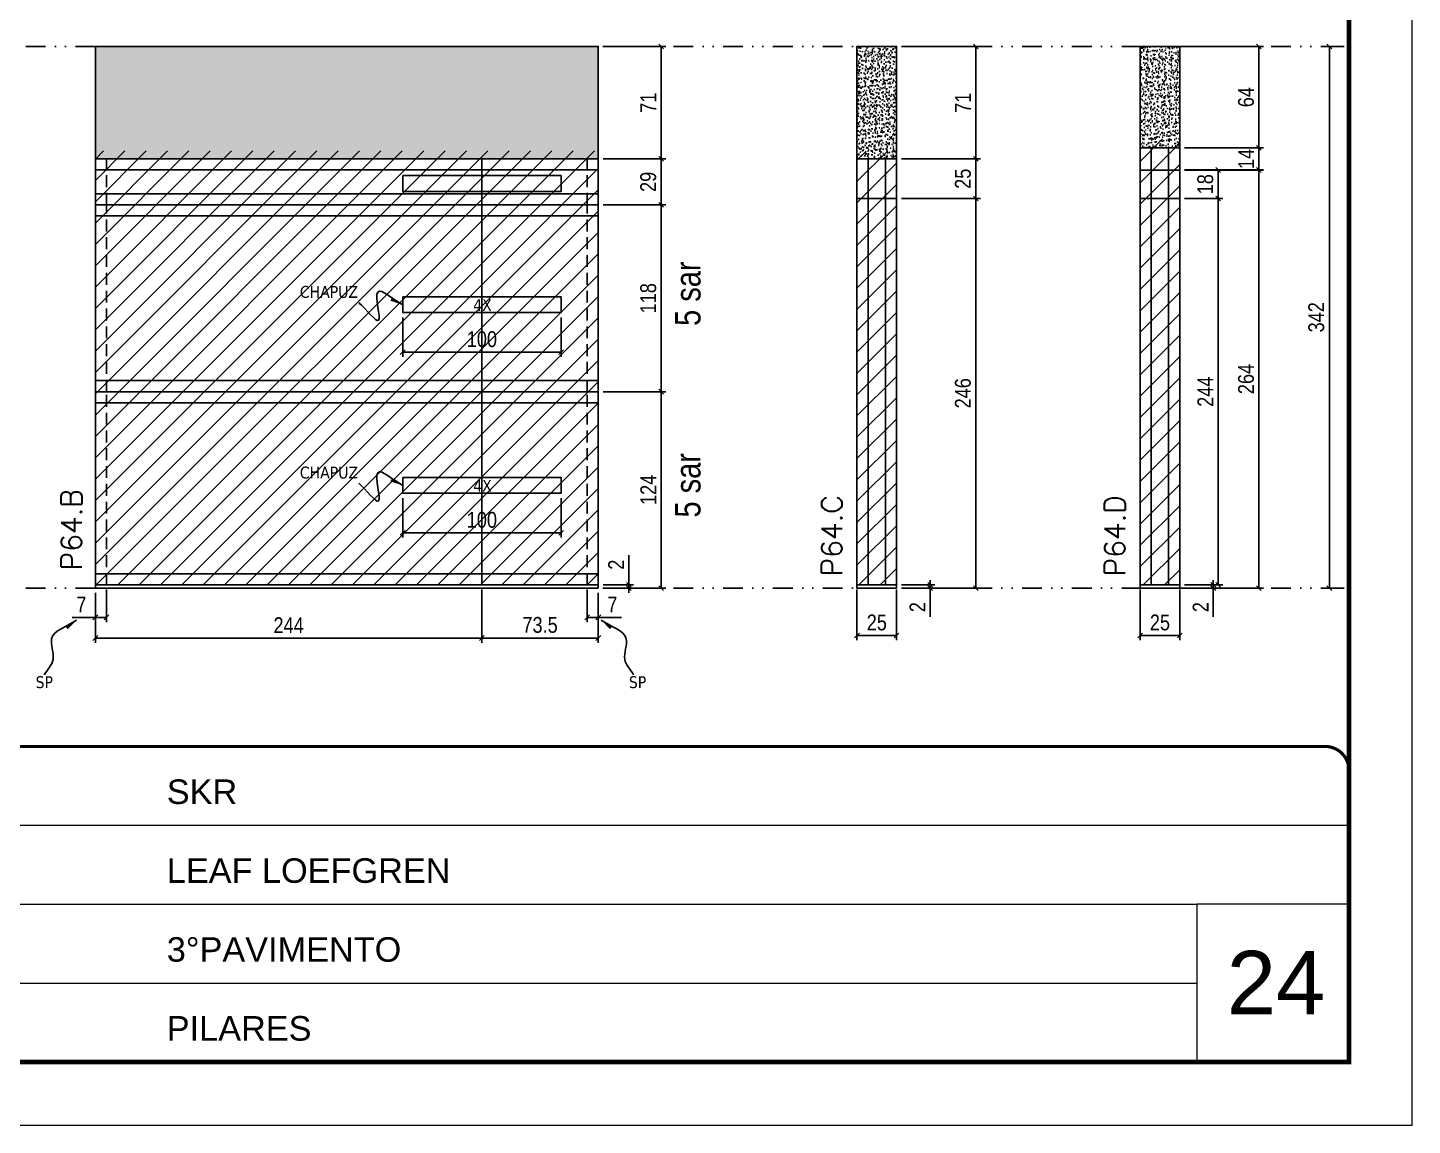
# Model space of a CAD drawing. Extents: x 14400 to 27878, y -21631 to 6985.
# Drawn here: x 19793 to 20667, y 192 to 885 of the extents above; entities that cross this region are included whole.
import ezdxf

# ---------------------------------------------------------------- set-up
doc = ezdxf.new("R2010")
doc.units = 0
for name, pattern in [('CONTINUO', [0]), ('DASHED', [0.75, 0.5, -0.25]), ('DIVIDE2', [0.625, 0.25, -0.125, 0, -0.125, 0, -0.125]), ('HIDDEN', [0.375, 0.25, -0.125])]:
    doc.linetypes.add(name, pattern=pattern)
for name, color, linetype, lineweight in [('CARIMBO', 255, 'Continuous', 9), ('Folhas', 255, 'Continuous', 9), ('Hachura', 251, 'Continuous', 9), ('SARRAFO DE PRESSAO', 251, 'DASHED', 9), ('Texto Seção', 7, 'Continuous', 15)]:
    doc.layers.add(name, color=color, linetype=linetype, lineweight=lineweight)
for name, color, linetype in [('COTA', 241, 'Continuous'), ('NOMENCLATURA', 7, 'Continuous'), ('Nível', 160, 'Continuous'), ('Painéis', 200, 'Continuous'), ('Romaneio', 10, 'Continuous'), ('SARR_2.2x10', 60, 'Continuous'), ('SARR_2.2x7', 40, 'Continuous'), ('Sarrafo de Pressão', 42, 'HIDDEN'), ('texto', 7, 'Continuous')]:
    doc.layers.add(name, color=color, linetype=linetype)
doc.styles.add('ARIAL', font='arial.ttf')
doc.styles.add('ARIAL_NARROW', font='ARIALN.TTF', dxfattribs={"height": 0.2})
doc.styles.add('COTA TECNICA', font='techl___.ttf', dxfattribs={"height": 10})
doc.styles.add('COTA TECNICA-50', font='techl___.ttf', dxfattribs={"height": 10})
doc.styles.add('REGUA-120', font='ROMANS.shx', dxfattribs={"height": 15})
doc.styles.get("Standard").update_dxf_attribs({"font": 'arial.ttf'})
doc.dimstyles.new('COTA PAINEL-50', dxfattribs={"dimtxt": 10, "dimasz": 3, "dimexe": 3, "dimexo": 3, "dimgap": 3, "dimtad": 1, "dimdec": 1, "dimzin": 12, "dimdsep": 46, "dimtxsty": 'COTA TECNICA-50', "dimblk1": 'OBLIQUE', "dimblk2": 'OBLIQUE', "dimsah": 1, "dimcen": 0.9, "dimclrd": 4, "dimclre": 4, "dimclrt": 240, "dimadec": 1, "dimazin": 3, "dimtfac": 1, "dimtdec": 1, "dimtmove": 0, "dimatfit": 3, "dimfxl": 1, "dimtolj": 1, "dimtzin": 12, "dimarcsym": 0})
doc.dimstyles.new('PAINEL', dxfattribs={"dimtxt": 10, "dimasz": 3, "dimexe": 3, "dimexo": 3, "dimgap": 3, "dimtad": 1, "dimdec": 1, "dimzin": 12, "dimdsep": 46, "dimtxsty": 'COTA TECNICA', "dimblk1": 'OBLIQUE', "dimblk2": 'OBLIQUE', "dimsah": 1, "dimcen": 0.9, "dimclrd": 4, "dimclre": 4, "dimclrt": 240, "dimadec": 1, "dimazin": 3, "dimtfac": 1, "dimtdec": 1, "dimtmove": 0, "dimatfit": 3, "dimfxl": 1, "dimtolj": 1, "dimtzin": 12, "dimarcsym": 0})
doc.dimstyles.get("Standard").update_dxf_attribs({"dimtxt": 0.18, "dimasz": 0.18, "dimexe": 0.18, "dimexo": 0.0625, "dimgap": 0.09, "dimtad": 0, "dimtih": 1, "dimtoh": 1, "dimdec": 4, "dimzin": 0, "dimdsep": 46, "dimtxsty": 'Standard', "dimcen": 0.09, "dimadec": 0, "dimazin": 0, "dimtfac": 1, "dimtdec": 4, "dimtofl": 0, "dimtmove": 0, "dimatfit": 3, "dimfxl": 1, "dimtolj": 1, "dimtzin": 0, "dimarcsym": 0})

# ---------------------------------------------------------------- blocks, each defined once
blk = doc.blocks.new('9999999999')
at = {"color": 30, "linetype": 'CONTINUO'}
for p, q in [((98564.56, 34379.64), (99583.98, 34379.64)), ((98564.56, 34329.83), (99487.98, 34329.83)), ((99583.98, 34329.83), (99487.98, 34329.83)), ((99487.98, 34329.83), (99487.98, 34230.21)), ((98564.56, 34280.02), (99487.98, 34280.02))]:
    blk.add_line(p, q, dxfattribs=at)
at = {"color": 30, "linetype": 'CONTINUO', "const_width": 2}
blk.add_lwpolyline([(99583.98, 34230.21), (99583.98, 34414.45, 0.414214), (99568.98, 34429.45), (98228.98, 34429.45, 0.414214), (98213.98, 34414.45), (98213.98, 34245.21, 0.414214), (98228.98, 34230.21), (99583.98, 34230.21)], format="xyb", dxfattribs=at)
at = {"layer": 'Folhas'}
blk.add_lwpolyline([(98138.98, 34190.21), (99623.98, 34190.21), (99623.98, 35240.21), (98138.98, 35240.21)], close=True, dxfattribs=at)
at = {"layer": 'Folhas', "color": 30, "const_width": 3}
blk.add_lwpolyline([(98213.98, 34230.21), (99583.98, 34230.21), (99583.98, 35200.21), (98213.98, 35200.21)], close=True, dxfattribs=at)
at = {"color": 7, "linetype": 'Continuous', "ltscale": 5, "style": 'ARIAL'}
for s, height, p in [('SKR', 15.483, (98837.68, 34393.13)), ('LEAF LOEFGREN', 15.4829, (98837.68, 34343.32)), ('3°PAVIMENTO', 15.4829, (98837.68, 34293.51)), ('PILARES', 15.483, (98837.68, 34243.7))]:
    blk.add_text(s, height=height, dxfattribs=at).set_placement(p)
blk = doc.blocks.new('_Oblique')
at = {"color": 0, "linetype": 'ByBlock', "lineweight": -2}
blk.add_line((-0.5, -0.5), (0.5, 0.5), dxfattribs=at)
blk = doc.blocks.new('*D1909')
at = {"layer": 'COTA', "color": 4, "lineweight": -2, "transparency": 16777216}
for p, q in [((20623.97, 873.13), (20611.59, 873.13)), ((20614.59, 531.13), (20614.59, 873.13)), ((20623.97, 531.13), (20611.59, 531.13))]:
    blk.add_line(p, q, dxfattribs=at)
at = {"layer": 'Defpoints', "color": 0, "transparency": 16777216}
for p in [(20614.59, 873.13), (20626.97, 873.13), (20626.97, 531.13)]:
    blk.add_point(p, dxfattribs=at)
at = {"layer": 'COTA', "color": 4, "lineweight": -2, "transparency": 16777216, "xscale": 3, "yscale": 3, "zscale": 3}
for p, rotation in [((20614.59, 873.13), 90), ((20614.59, 531.13), 270)]:
    blk.add_blockref('_Oblique', p, dxfattribs=dict(at, rotation=rotation))
at = {"layer": 'COTA', "color": 240, "transparency": 16777216, "insert": (20606.37, 702.13), "char_height": 10, "attachment_point": 5, "rotation": 90, "style": 'COTA TECNICA'}
blk.add_mtext('\\A1;342', dxfattribs=at)
blk = doc.blocks.new('*D1918')
at = {"layer": 'COTA', "color": 4, "lineweight": -2, "transparency": 16777216}
for p, q in [((20316.4, 530.13), (20316.4, 498.24)), ((20341.4, 530.13), (20341.4, 498.24)), ((20316.4, 501.24), (20341.4, 501.24))]:
    blk.add_line(p, q, dxfattribs=at)
at = {"layer": 'Defpoints', "color": 0, "transparency": 16777216}
for p in [(20316.4, 533.13), (20341.4, 533.13), (20341.4, 501.24)]:
    blk.add_point(p, dxfattribs=at)
at = {"layer": 'COTA', "color": 4, "lineweight": -2, "transparency": 16777216, "xscale": 3, "yscale": 3, "zscale": 3, "rotation": 180}
blk.add_blockref('_Oblique', (20316.4, 501.24), dxfattribs=at)
at = {"layer": 'COTA', "color": 4, "lineweight": -2, "transparency": 16777216, "xscale": 3, "yscale": 3, "zscale": 3}
blk.add_blockref('_Oblique', (20341.4, 501.24), dxfattribs=at)
at = {"layer": 'COTA', "color": 240, "transparency": 16777216, "insert": (20328.9, 509.35), "char_height": 10, "attachment_point": 5, "style": 'COTA TECNICA'}
blk.add_mtext('\\A1;25', dxfattribs=at)
blk = doc.blocks.new('*D1919')
at = {"layer": 'COTA', "color": 4, "lineweight": -2, "transparency": 16777216}
for p, q in [((20362.59, 533.13), (20362.59, 536.13)), ((20344.4, 533.13), (20365.59, 533.13)), ((20344.4, 531.13), (20365.59, 531.13)), ((20362.59, 533.13), (20362.59, 531.13)), ((20362.59, 531.13), (20362.59, 513.02))]:
    blk.add_line(p, q, dxfattribs=at)
at = {"layer": 'Defpoints', "color": 0, "transparency": 16777216}
for p in [(20341.4, 533.13), (20341.4, 531.13), (20362.59, 533.13)]:
    blk.add_point(p, dxfattribs=at)
at = {"layer": 'COTA', "color": 4, "lineweight": -2, "transparency": 16777216, "xscale": 3, "yscale": 3, "zscale": 3}
for p, rotation in [((20362.59, 533.13), 270), ((20362.59, 531.13), 90)]:
    blk.add_blockref('_Oblique', p, dxfattribs=dict(at, rotation=rotation))
at = {"layer": 'COTA', "color": 240, "transparency": 16777216, "insert": (20354.59, 519.08), "char_height": 10, "attachment_point": 5, "rotation": 90, "style": 'COTA TECNICA-50'}
blk.add_mtext('\\A1;2', dxfattribs=at)
blk = doc.blocks.new('*D1920')
at = {"layer": 'COTA', "color": 4, "linetype": 'ByBlock', "lineweight": -2, "transparency": 16777216}
for p, q in [((20344.4, 873.13), (20394.39, 873.13)), ((20391.39, 873.13), (20391.39, 802.11)), ((20344.4, 802.11), (20394.39, 802.11))]:
    blk.add_line(p, q, dxfattribs=at)
at = {"layer": 'Defpoints', "color": 0, "linetype": 'ByBlock', "transparency": 16777216}
for p in [(20341.4, 873.13), (20341.4, 802.11), (20391.39, 802.11)]:
    blk.add_point(p, dxfattribs=at)
at = {"layer": 'COTA', "color": 4, "linetype": 'ByBlock', "lineweight": -2, "transparency": 16777216, "xscale": 3, "yscale": 3, "zscale": 3}
for p, rotation in [((20391.39, 873.13), 90), ((20391.39, 802.11), 270)]:
    blk.add_blockref('_Oblique', p, dxfattribs=dict(at, rotation=rotation))
at = {"layer": 'COTA', "color": 240, "linetype": 'ByBlock', "transparency": 16777216, "insert": (20383.31, 837.62), "char_height": 10, "attachment_point": 5, "rotation": 90, "style": 'COTA TECNICA'}
blk.add_mtext('\\A1;71', dxfattribs=at)
blk = doc.blocks.new('*D1921')
at = {"layer": 'COTA', "color": 4, "lineweight": -2, "transparency": 16777216}
for p, q in [((20344.4, 777.13), (20394.39, 777.13)), ((20391.39, 531.13), (20391.39, 777.13)), ((20344.4, 531.13), (20394.39, 531.13))]:
    blk.add_line(p, q, dxfattribs=at)
at = {"layer": 'Defpoints', "color": 0, "transparency": 16777216}
for p in [(20341.4, 777.13), (20391.39, 777.13), (20341.4, 531.13)]:
    blk.add_point(p, dxfattribs=at)
at = {"layer": 'COTA', "color": 4, "lineweight": -2, "transparency": 16777216, "xscale": 3, "yscale": 3, "zscale": 3}
for p, rotation in [((20391.39, 777.13), 90), ((20391.39, 531.13), 270)]:
    blk.add_blockref('_Oblique', p, dxfattribs=dict(at, rotation=rotation))
at = {"layer": 'COTA', "color": 240, "transparency": 16777216, "insert": (20383.29, 654.13), "char_height": 10, "attachment_point": 5, "rotation": 90, "style": 'COTA TECNICA-50'}
blk.add_mtext('\\A1;246', dxfattribs=at)
blk = doc.blocks.new('*D1932')
at = {"layer": 'COTA', "color": 4, "lineweight": -2, "transparency": 16777216}
for p, q in [((19835.58, 528.13), (19835.58, 509.62)), ((19842.58, 530.13), (19842.58, 509.62)), ((19835.58, 512.62), (19820.85, 512.62)), ((19842.58, 512.62), (19835.58, 512.62))]:
    blk.add_line(p, q, dxfattribs=at)
at = {"layer": 'Defpoints', "color": 0, "transparency": 16777216}
for p in [(19835.58, 531.13), (19842.58, 533.13), (19835.58, 512.62)]:
    blk.add_point(p, dxfattribs=at)
at = {"layer": 'COTA', "color": 4, "lineweight": -2, "transparency": 16777216, "xscale": 3, "yscale": 3, "zscale": 3, "rotation": 180}
blk.add_blockref('_Oblique', (19835.58, 512.62), dxfattribs=at)
at = {"layer": 'COTA', "color": 4, "lineweight": -2, "transparency": 16777216, "xscale": 3, "yscale": 3, "zscale": 3}
blk.add_blockref('_Oblique', (19842.58, 512.62), dxfattribs=at)
at = {"layer": 'COTA', "color": 240, "transparency": 16777216, "insert": (19826.72, 520.7), "char_height": 10, "attachment_point": 5, "style": 'COTA TECNICA-50'}
blk.add_mtext('\\A1;7', dxfattribs=at)
blk = doc.blocks.new('*D1933')
at = {"layer": 'COTA', "color": 4, "lineweight": -2, "transparency": 16777216}
for p, q in [((20146.08, 530.13), (20146.08, 509.62)), ((20153.08, 528.13), (20153.08, 509.62)), ((20146.08, 512.62), (20153.08, 512.62)), ((20153.08, 512.62), (20167.81, 512.62))]:
    blk.add_line(p, q, dxfattribs=at)
at = {"layer": 'Defpoints', "color": 0, "transparency": 16777216}
for p in [(20146.08, 533.13), (20153.08, 531.13), (20153.08, 512.62)]:
    blk.add_point(p, dxfattribs=at)
at = {"layer": 'COTA', "color": 4, "lineweight": -2, "transparency": 16777216, "xscale": 3, "yscale": 3, "zscale": 3, "rotation": 180}
blk.add_blockref('_Oblique', (20146.08, 512.62), dxfattribs=at)
at = {"layer": 'COTA', "color": 4, "lineweight": -2, "transparency": 16777216, "xscale": 3, "yscale": 3, "zscale": 3}
blk.add_blockref('_Oblique', (20153.08, 512.62), dxfattribs=at)
at = {"layer": 'COTA', "color": 240, "transparency": 16777216, "insert": (20161.95, 520.7), "char_height": 10, "attachment_point": 5, "style": 'COTA TECNICA-50'}
blk.add_mtext('\\A1;7', dxfattribs=at)
blk = doc.blocks.new('*D1934')
at = {"layer": 'Defpoints', "color": 0, "linetype": 'ByBlock', "transparency": 16777216}
for p in [(20153.08, 655.13), (20192.72, 655.13), (20153.08, 531.13)]:
    blk.add_point(p, dxfattribs=at)
at = {"layer": 'Romaneio', "color": 4, "linetype": 'ByBlock', "lineweight": -2, "transparency": 16777216}
for p, q in [((20156.08, 655.13), (20195.72, 655.13)), ((20192.72, 531.13), (20192.72, 655.13)), ((20156.08, 531.13), (20195.72, 531.13))]:
    blk.add_line(p, q, dxfattribs=at)
at = {"layer": 'Romaneio', "color": 4, "linetype": 'ByBlock', "lineweight": -2, "transparency": 16777216, "xscale": 3, "yscale": 3, "zscale": 3}
for p, rotation in [((20192.72, 655.13), 90), ((20192.72, 531.13), 270)]:
    blk.add_blockref('_Oblique', p, dxfattribs=dict(at, rotation=rotation))
at = {"layer": 'Romaneio', "color": 240, "linetype": 'ByBlock', "transparency": 16777216, "insert": (20184.65, 593.13), "char_height": 10, "attachment_point": 5, "rotation": 90, "style": 'COTA TECNICA'}
blk.add_mtext('\\A1;124', dxfattribs=at)
blk = doc.blocks.new('*D1935')
at = {"layer": 'Defpoints', "color": 0, "linetype": 'ByBlock', "transparency": 16777216}
for p in [(20153.08, 655.13), (20192.72, 655.13), (20153.08, 531.13)]:
    blk.add_point(p, dxfattribs=at)
at = {"layer": 'Romaneio', "color": 4, "linetype": 'ByBlock', "lineweight": -2, "transparency": 16777216}
for p, q in [((20156.08, 655.13), (20195.72, 655.13)), ((20192.72, 531.13), (20192.72, 655.13)), ((20156.08, 531.13), (20195.72, 531.13))]:
    blk.add_line(p, q, dxfattribs=at)
at = {"layer": 'Romaneio', "color": 4, "linetype": 'ByBlock', "lineweight": -2, "transparency": 16777216, "xscale": 3, "yscale": 3, "zscale": 3}
for p, rotation in [((20192.72, 655.13), 90), ((20192.72, 531.13), 270)]:
    blk.add_blockref('_Oblique', p, dxfattribs=dict(at, rotation=rotation))
at = {"layer": 'Romaneio', "color": 240, "linetype": 'ByBlock', "transparency": 16777216, "insert": (20184.65, 593.13), "char_height": 10, "attachment_point": 5, "rotation": 90, "style": 'COTA TECNICA'}
blk.add_mtext('\\A1;124', dxfattribs=at)
blk = doc.blocks.new('*D1936')
at = {"layer": 'COTA', "color": 4, "lineweight": -2, "transparency": 16777216}
for p, q in [((20156.08, 773.13), (20195.72, 773.13)), ((20192.72, 655.13), (20192.72, 773.13)), ((20156.08, 655.13), (20195.72, 655.13))]:
    blk.add_line(p, q, dxfattribs=at)
at = {"layer": 'Defpoints', "color": 0, "transparency": 16777216}
for p in [(20153.08, 773.13), (20192.72, 773.13), (20153.08, 655.13)]:
    blk.add_point(p, dxfattribs=at)
at = {"layer": 'COTA', "color": 4, "lineweight": -2, "transparency": 16777216, "xscale": 3, "yscale": 3, "zscale": 3}
for p, rotation in [((20192.72, 773.13), 90), ((20192.72, 655.13), 270)]:
    blk.add_blockref('_Oblique', p, dxfattribs=dict(at, rotation=rotation))
at = {"layer": 'COTA', "color": 240, "transparency": 16777216, "insert": (20184.63, 714.13), "char_height": 10, "attachment_point": 5, "rotation": 90, "style": 'COTA TECNICA-50'}
blk.add_mtext('\\A1;118', dxfattribs=at)
blk = doc.blocks.new('*D1937')
at = {"layer": 'COTA', "color": 4, "lineweight": -2, "transparency": 16777216}
for p, q in [((20172.34, 533.13), (20172.34, 551.94)), ((20156.08, 533.13), (20175.34, 533.13)), ((20156.08, 531.13), (20175.34, 531.13)), ((20172.34, 531.13), (20172.34, 533.13)), ((20172.34, 531.13), (20172.34, 528.13))]:
    blk.add_line(p, q, dxfattribs=at)
at = {"layer": 'Defpoints', "color": 0, "transparency": 16777216}
for p in [(20153.08, 533.13), (20153.08, 531.13), (20172.34, 531.13)]:
    blk.add_point(p, dxfattribs=at)
at = {"layer": 'COTA', "color": 4, "lineweight": -2, "transparency": 16777216, "xscale": 3, "yscale": 3, "zscale": 3}
for p, rotation in [((20172.34, 533.13), 270), ((20172.34, 531.13), 90)]:
    blk.add_blockref('_Oblique', p, dxfattribs=dict(at, rotation=rotation))
at = {"layer": 'COTA', "color": 240, "transparency": 16777216, "insert": (20164.34, 545.88), "char_height": 10, "attachment_point": 5, "rotation": 90, "style": 'COTA TECNICA-50'}
blk.add_mtext('\\A1;2', dxfattribs=at)
blk = doc.blocks.new('*D1938')
at = {"layer": 'COTA', "color": 4, "lineweight": -2, "transparency": 16777216}
for p, q in [((19835.58, 528.13), (19835.58, 496.58)), ((20079.58, 530.13), (20079.58, 496.58)), ((19835.58, 499.58), (20079.58, 499.58))]:
    blk.add_line(p, q, dxfattribs=at)
at = {"layer": 'Defpoints', "color": 0, "transparency": 16777216}
for p in [(19835.58, 531.13), (20079.58, 533.13), (20079.58, 499.58)]:
    blk.add_point(p, dxfattribs=at)
at = {"layer": 'COTA', "color": 4, "lineweight": -2, "transparency": 16777216, "xscale": 3, "yscale": 3, "zscale": 3, "rotation": 180}
blk.add_blockref('_Oblique', (19835.58, 499.58), dxfattribs=at)
at = {"layer": 'COTA', "color": 4, "lineweight": -2, "transparency": 16777216, "xscale": 3, "yscale": 3, "zscale": 3}
blk.add_blockref('_Oblique', (20079.58, 499.58), dxfattribs=at)
at = {"layer": 'COTA', "color": 240, "transparency": 16777216, "insert": (19957.58, 507.65), "char_height": 10, "attachment_point": 5, "style": 'COTA TECNICA-50'}
blk.add_mtext('\\A1;244', dxfattribs=at)
blk = doc.blocks.new('*D1939')
at = {"layer": 'COTA', "color": 4, "lineweight": -2, "transparency": 16777216}
for p, q in [((20079.58, 530.13), (20079.58, 496.58)), ((20153.08, 528.13), (20153.08, 496.58)), ((20079.58, 499.58), (20153.08, 499.58))]:
    blk.add_line(p, q, dxfattribs=at)
at = {"layer": 'Defpoints', "color": 0, "transparency": 16777216}
for p in [(20079.58, 533.13), (20153.08, 531.13), (20153.08, 499.58)]:
    blk.add_point(p, dxfattribs=at)
at = {"layer": 'COTA', "color": 4, "lineweight": -2, "transparency": 16777216, "xscale": 3, "yscale": 3, "zscale": 3, "rotation": 180}
blk.add_blockref('_Oblique', (20079.58, 499.58), dxfattribs=at)
at = {"layer": 'COTA', "color": 4, "lineweight": -2, "transparency": 16777216, "xscale": 3, "yscale": 3, "zscale": 3}
blk.add_blockref('_Oblique', (20153.08, 499.58), dxfattribs=at)
at = {"layer": 'COTA', "color": 240, "transparency": 16777216, "insert": (20116.33, 507.8), "char_height": 10, "attachment_point": 5, "style": 'COTA TECNICA-50'}
blk.add_mtext('\\A1;73.5', dxfattribs=at)
blk = doc.blocks.new('*D1940')
at = {"layer": 'COTA', "color": 4, "linetype": 'ByBlock', "lineweight": -2, "transparency": 16777216}
for p, q in [((20029.58, 587.98), (20029.58, 563.05)), ((20129.58, 587.98), (20129.58, 563.05)), ((20129.58, 566.05), (20029.58, 566.05))]:
    blk.add_line(p, q, dxfattribs=at)
at = {"layer": 'Defpoints', "color": 0, "linetype": 'ByBlock', "transparency": 16777216}
for p in [(20029.58, 590.98), (20129.58, 590.98), (20029.58, 566.05)]:
    blk.add_point(p, dxfattribs=at)
at = {"layer": 'COTA', "color": 4, "linetype": 'ByBlock', "lineweight": -2, "transparency": 16777216, "xscale": 3, "yscale": 3, "zscale": 3, "rotation": 180}
blk.add_blockref('_Oblique', (20029.58, 566.05), dxfattribs=at)
at = {"layer": 'COTA', "color": 4, "linetype": 'ByBlock', "lineweight": -2, "transparency": 16777216, "xscale": 3, "yscale": 3, "zscale": 3}
blk.add_blockref('_Oblique', (20129.58, 566.05), dxfattribs=at)
at = {"layer": 'COTA', "color": 240, "linetype": 'ByBlock', "transparency": 16777216, "insert": (20079.58, 574.15), "char_height": 10, "attachment_point": 5, "style": 'COTA TECNICA'}
blk.add_mtext('\\A1;100', dxfattribs=at)
blk = doc.blocks.new('*D1941')
at = {"layer": 'COTA', "color": 4, "linetype": 'ByBlock', "lineweight": -2, "transparency": 16777216}
for p, q in [((20029.58, 702.06), (20029.58, 677.13)), ((20129.58, 702.06), (20129.58, 677.13)), ((20129.58, 680.13), (20029.58, 680.13))]:
    blk.add_line(p, q, dxfattribs=at)
at = {"layer": 'Defpoints', "color": 0, "linetype": 'ByBlock', "transparency": 16777216}
for p in [(20029.58, 705.06), (20129.58, 705.06), (20029.58, 680.13)]:
    blk.add_point(p, dxfattribs=at)
at = {"layer": 'COTA', "color": 4, "linetype": 'ByBlock', "lineweight": -2, "transparency": 16777216, "xscale": 3, "yscale": 3, "zscale": 3, "rotation": 180}
blk.add_blockref('_Oblique', (20029.58, 680.13), dxfattribs=at)
at = {"layer": 'COTA', "color": 4, "linetype": 'ByBlock', "lineweight": -2, "transparency": 16777216, "xscale": 3, "yscale": 3, "zscale": 3}
blk.add_blockref('_Oblique', (20129.58, 680.13), dxfattribs=at)
at = {"layer": 'COTA', "color": 240, "linetype": 'ByBlock', "transparency": 16777216, "insert": (20079.58, 688.23), "char_height": 10, "attachment_point": 5, "style": 'COTA TECNICA'}
blk.add_mtext('\\A1;100', dxfattribs=at)
blk = doc.blocks.new('*D1942')
at = {"layer": 'COTA', "color": 4, "lineweight": -2, "transparency": 16777216}
for p, q in [((20156.08, 802.13), (20195.72, 802.13)), ((20192.72, 802.13), (20192.72, 773.13)), ((20156.08, 773.13), (20195.72, 773.13))]:
    blk.add_line(p, q, dxfattribs=at)
at = {"layer": 'Defpoints', "color": 0, "transparency": 16777216}
for p in [(20153.08, 802.13), (20153.08, 773.13), (20192.72, 773.13)]:
    blk.add_point(p, dxfattribs=at)
at = {"layer": 'COTA', "color": 4, "lineweight": -2, "transparency": 16777216, "xscale": 3, "yscale": 3, "zscale": 3}
for p, rotation in [((20192.72, 802.13), 90), ((20192.72, 773.13), 270)]:
    blk.add_blockref('_Oblique', p, dxfattribs=dict(at, rotation=rotation))
at = {"layer": 'COTA', "color": 240, "transparency": 16777216, "insert": (20184.64, 787.63), "char_height": 10, "attachment_point": 5, "rotation": 90, "style": 'COTA TECNICA'}
blk.add_mtext('\\A1;29', dxfattribs=at)
blk = doc.blocks.new('*D1910')
at = {"layer": 'COTA', "color": 4, "lineweight": -2, "transparency": 16777216}
for p, q in [((20495.14, 530.13), (20495.14, 498.24)), ((20520.14, 530.13), (20520.14, 498.24)), ((20495.14, 501.24), (20520.14, 501.24))]:
    blk.add_line(p, q, dxfattribs=at)
at = {"layer": 'Defpoints', "color": 0, "transparency": 16777216}
for p in [(20495.14, 533.13), (20520.14, 533.13), (20520.14, 501.24)]:
    blk.add_point(p, dxfattribs=at)
at = {"layer": 'COTA', "color": 4, "lineweight": -2, "transparency": 16777216, "xscale": 3, "yscale": 3, "zscale": 3, "rotation": 180}
blk.add_blockref('_Oblique', (20495.14, 501.24), dxfattribs=at)
at = {"layer": 'COTA', "color": 4, "lineweight": -2, "transparency": 16777216, "xscale": 3, "yscale": 3, "zscale": 3}
blk.add_blockref('_Oblique', (20520.14, 501.24), dxfattribs=at)
at = {"layer": 'COTA', "color": 240, "transparency": 16777216, "insert": (20507.64, 509.35), "char_height": 10, "attachment_point": 5, "style": 'COTA TECNICA'}
blk.add_mtext('\\A1;25', dxfattribs=at)
blk = doc.blocks.new('*D1911')
at = {"layer": 'COTA', "color": 4, "lineweight": -2, "transparency": 16777216}
for p, q in [((20541.33, 533.13), (20541.33, 536.13)), ((20523.14, 533.13), (20544.33, 533.13)), ((20523.14, 531.13), (20544.33, 531.13)), ((20541.33, 533.13), (20541.33, 531.13)), ((20541.33, 531.13), (20541.33, 513.02))]:
    blk.add_line(p, q, dxfattribs=at)
at = {"layer": 'Defpoints', "color": 0, "transparency": 16777216}
for p in [(20520.14, 533.13), (20520.14, 531.13), (20541.33, 533.13)]:
    blk.add_point(p, dxfattribs=at)
at = {"layer": 'COTA', "color": 4, "lineweight": -2, "transparency": 16777216, "xscale": 3, "yscale": 3, "zscale": 3}
for p, rotation in [((20541.33, 533.13), 270), ((20541.33, 531.13), 90)]:
    blk.add_blockref('_Oblique', p, dxfattribs=dict(at, rotation=rotation))
at = {"layer": 'COTA', "color": 240, "transparency": 16777216, "insert": (20533.33, 519.08), "char_height": 10, "attachment_point": 5, "rotation": 90, "style": 'COTA TECNICA-50'}
blk.add_mtext('\\A1;2', dxfattribs=at)
blk = doc.blocks.new('*D1912')
at = {"layer": 'COTA', "color": 4, "lineweight": -2, "transparency": 16777216}
for p, q in [((20523.14, 795.13), (20573.13, 795.13)), ((20570.13, 531.13), (20570.13, 795.13)), ((20523.14, 531.13), (20573.13, 531.13))]:
    blk.add_line(p, q, dxfattribs=at)
at = {"layer": 'Defpoints', "color": 0, "transparency": 16777216}
for p in [(20520.14, 795.13), (20570.13, 795.13), (20520.14, 531.13)]:
    blk.add_point(p, dxfattribs=at)
at = {"layer": 'COTA', "color": 4, "lineweight": -2, "transparency": 16777216, "xscale": 3, "yscale": 3, "zscale": 3}
for p, rotation in [((20570.13, 795.13), 90), ((20570.13, 531.13), 270)]:
    blk.add_blockref('_Oblique', p, dxfattribs=dict(at, rotation=rotation))
at = {"layer": 'COTA', "color": 240, "transparency": 16777216, "insert": (20562.03, 663.13), "char_height": 10, "attachment_point": 5, "rotation": 90, "style": 'COTA TECNICA-50'}
blk.add_mtext('\\A1;264', dxfattribs=at)
blk = doc.blocks.new('*D1913')
at = {"layer": 'COTA', "color": 4, "lineweight": -2, "transparency": 16777216}
for p, q in [((20523.14, 777.13), (20547.41, 777.13)), ((20544.41, 533.13), (20544.41, 777.13)), ((20523.14, 533.13), (20547.41, 533.13))]:
    blk.add_line(p, q, dxfattribs=at)
at = {"layer": 'Defpoints', "color": 0, "transparency": 16777216}
for p in [(20520.14, 777.13), (20544.41, 777.13), (20520.14, 533.13)]:
    blk.add_point(p, dxfattribs=at)
at = {"layer": 'COTA', "color": 4, "lineweight": -2, "transparency": 16777216, "xscale": 3, "yscale": 3, "zscale": 3}
for p, rotation in [((20544.41, 777.13), 90), ((20544.41, 533.13), 270)]:
    blk.add_blockref('_Oblique', p, dxfattribs=dict(at, rotation=rotation))
at = {"layer": 'COTA', "color": 240, "transparency": 16777216, "insert": (20536.33, 655.13), "char_height": 10, "attachment_point": 5, "rotation": 90, "style": 'COTA TECNICA'}
blk.add_mtext('\\A1;244', dxfattribs=at)
blk = doc.blocks.new('*D1914')
at = {"layer": 'COTA', "color": 4, "lineweight": -2, "transparency": 16777216}
for p, q in [((20523.14, 795.13), (20547.41, 795.13)), ((20544.41, 777.13), (20544.41, 795.13)), ((20523.14, 777.13), (20547.41, 777.13))]:
    blk.add_line(p, q, dxfattribs=at)
at = {"layer": 'Defpoints', "color": 0, "transparency": 16777216}
for p in [(20520.14, 795.13), (20544.41, 795.13), (20520.14, 777.13)]:
    blk.add_point(p, dxfattribs=at)
at = {"layer": 'COTA', "color": 4, "lineweight": -2, "transparency": 16777216, "xscale": 3, "yscale": 3, "zscale": 3}
for p, rotation in [((20544.41, 795.13), 90), ((20544.41, 777.13), 270)]:
    blk.add_blockref('_Oblique', p, dxfattribs=dict(at, rotation=rotation))
at = {"layer": 'COTA', "color": 240, "transparency": 16777216, "insert": (20536.31, 786.13), "char_height": 10, "attachment_point": 5, "rotation": 90, "style": 'COTA TECNICA'}
blk.add_mtext('\\A1;18', dxfattribs=at)
blk = doc.blocks.new('*D1915')
at = {"layer": 'COTA', "color": 4, "lineweight": -2, "transparency": 16777216}
for p, q in [((20344.4, 802.11), (20394.39, 802.11)), ((20391.39, 802.11), (20391.39, 777.11)), ((20344.4, 777.11), (20394.39, 777.11))]:
    blk.add_line(p, q, dxfattribs=at)
at = {"layer": 'Defpoints', "color": 0, "transparency": 16777216}
for p in [(20341.4, 802.11), (20341.4, 777.11), (20391.39, 777.11)]:
    blk.add_point(p, dxfattribs=at)
at = {"layer": 'COTA', "color": 4, "lineweight": -2, "transparency": 16777216, "xscale": 3, "yscale": 3, "zscale": 3}
for p, rotation in [((20391.39, 802.11), 90), ((20391.39, 777.11), 270)]:
    blk.add_blockref('_Oblique', p, dxfattribs=dict(at, rotation=rotation))
at = {"layer": 'COTA', "color": 240, "transparency": 16777216, "insert": (20383.28, 789.61), "char_height": 10, "attachment_point": 5, "rotation": 90, "style": 'COTA TECNICA'}
blk.add_mtext('\\A1;25', dxfattribs=at)
blk = doc.blocks.new('*D1916')
at = {"layer": 'COTA', "color": 4, "lineweight": -2, "transparency": 16777216}
for p, q in [((20523.14, 873.13), (20573.13, 873.13)), ((20570.13, 873.13), (20570.13, 809.13)), ((20523.14, 809.13), (20573.13, 809.13))]:
    blk.add_line(p, q, dxfattribs=at)
at = {"layer": 'Defpoints', "color": 0, "transparency": 16777216}
for p in [(20520.14, 873.13), (20520.14, 809.13), (20570.13, 809.13)]:
    blk.add_point(p, dxfattribs=at)
at = {"layer": 'COTA', "color": 4, "lineweight": -2, "transparency": 16777216, "xscale": 3, "yscale": 3, "zscale": 3}
for p, rotation in [((20570.13, 873.13), 90), ((20570.13, 809.13), 270)]:
    blk.add_blockref('_Oblique', p, dxfattribs=dict(at, rotation=rotation))
at = {"layer": 'COTA', "color": 240, "transparency": 16777216, "insert": (20562.03, 841.13), "char_height": 10, "attachment_point": 5, "rotation": 90, "style": 'COTA TECNICA'}
blk.add_mtext('\\A1;64', dxfattribs=at)
blk = doc.blocks.new('*D1917')
at = {"layer": 'COTA', "color": 4, "lineweight": -2, "transparency": 16777216}
for p, q in [((20523.14, 809.13), (20573.13, 809.13)), ((20570.13, 795.11), (20570.13, 809.13)), ((20523.14, 795.11), (20573.13, 795.11))]:
    blk.add_line(p, q, dxfattribs=at)
at = {"layer": 'Defpoints', "color": 0, "transparency": 16777216}
for p in [(20520.14, 809.13), (20570.13, 809.13), (20520.14, 795.11)]:
    blk.add_point(p, dxfattribs=at)
at = {"layer": 'COTA', "color": 4, "lineweight": -2, "transparency": 16777216, "xscale": 3, "yscale": 3, "zscale": 3}
for p, rotation in [((20570.13, 809.13), 90), ((20570.13, 795.11), 270)]:
    blk.add_blockref('_Oblique', p, dxfattribs=dict(at, rotation=rotation))
at = {"layer": 'COTA', "color": 240, "transparency": 16777216, "insert": (20562.06, 802.12), "char_height": 10, "attachment_point": 5, "rotation": 90, "style": 'COTA TECNICA'}
blk.add_mtext('\\A1;14', dxfattribs=at)
blk = doc.blocks.new('*D1944')
at = {"layer": 'COTA', "color": 4, "lineweight": -2, "transparency": 16777216}
for p, q in [((20156.08, 873.13), (20195.72, 873.13)), ((20192.72, 802.13), (20192.72, 873.13)), ((20156.08, 802.13), (20195.72, 802.13))]:
    blk.add_line(p, q, dxfattribs=at)
at = {"layer": 'Defpoints', "color": 0, "transparency": 16777216}
for p in [(20153.08, 873.13), (20192.72, 873.13), (20153.08, 802.13)]:
    blk.add_point(p, dxfattribs=at)
at = {"layer": 'COTA', "color": 4, "lineweight": -2, "transparency": 16777216, "xscale": 3, "yscale": 3, "zscale": 3}
for p, rotation in [((20192.72, 873.13), 90), ((20192.72, 802.13), 270)]:
    blk.add_blockref('_Oblique', p, dxfattribs=dict(at, rotation=rotation))
at = {"layer": 'COTA', "color": 240, "transparency": 16777216, "insert": (20184.65, 837.63), "char_height": 10, "attachment_point": 5, "rotation": 90, "style": 'COTA TECNICA'}
blk.add_mtext('\\A1;71', dxfattribs=at)

msp = doc.modelspace()

# ---------------------------------------------------------------- hatches: boundary and pattern name
at = {"layer": 'COTA'}
h = msp.add_hatch(dxfattribs=at)
h.set_pattern_fill('AR-CONC', color=256, scale=0.03)
h.set_pattern_definition([(50, (0, -5), (5.4655401, -0.4781726), [0.5715, -6.2865]), (355, (0, -5), (-1.0573026, 5.7317054), [0.4572, -5.0292175]), (100.451445, (0.4555, -5.04), (4.4082374, 5.2535326), [0.4857003, -5.3427073]), (46.1842, (0, -3.476), (8.1323712, -1.2612698), [0.85725, -9.42975]), (96.635558, (0.678, -3.581), (7.122124, 7.4227837), [0.7285507, -8.0140682]), (351.18415, (0, -3.476), (7.122124, 7.4227837), [0.685799, -7.543792]), (21, (0.762, -3.857), (4.5484317, -3.0679559), [0.5715, -6.2865]), (326, (0.762, -3.857), (1.8540609, 5.525639), [0.4572, -5.0292]), (71.451445, (1.141, -4.1127), (6.4024926, 2.457683), [0.4857003, -5.3426981]), (37.5, (0, -5), (0.0926581, 2.53665117), [0, -4.96824, 0, -5.1054, 0, -5.04825]), (7.5, (0, -5), (2.00458988, 3.00541724), [0, -2.91084, 0, -4.85394, 0, -1.92405]), (327.5, (-1.6993, -5), (4.06771786, -0.17186232), [0, -1.905, 0, -5.9436, 0, -7.8867]), (317.5, (-2.4613, -5), (4.44387544, 0.7627947), [0, -2.4765, 0, -3.94716, 0, -5.6007])])
h.paths.add_polyline_path([(19835.58, 873.13), (19835.58, 802.13), (20153.08, 802.13), (20153.08, 873.13)])
h = msp.add_hatch(dxfattribs=at)
h.set_pattern_fill('AR-CONC', color=256, scale=0.03)
h.set_pattern_definition([(50, (4768.5, 1130.575), (5.4655401, -0.4781726), [0.5715, -6.2865]), (355, (4768.5, 1130.575), (-1.0573026, 5.7317054), [0.4572, -5.0292175]), (100.451445, (4768.9555, 1130.535), (4.4082374, 5.2535326), [0.4857003, -5.3427073]), (46.1842, (4768.5, 1132.099), (8.1323712, -1.2612698), [0.85725, -9.42975]), (96.63556, (4769.178, 1131.994), (7.122124, 7.4227837), [0.7285507, -8.0140682]), (351.18415, (4768.5, 1132.099), (7.122124, 7.4227837), [0.685799, -7.543792]), (21, (4769.262, 1131.718), (4.5484317, -3.067956), [0.5715, -6.2865]), (326, (4769.262, 1131.718), (1.8540609, 5.525639), [0.4572, -5.0292]), (71.451445, (4769.641, 1131.4624), (6.4024926, 2.457683), [0.4857003, -5.3426981]), (37.5, (4768.5, 1130.5751), (0.0926581, 2.53665117), [0, -4.96824, 0, -5.1054, 0, -5.04825]), (7.5, (4768.5, 1130.575), (2.00458988, 3.00541724), [0, -2.91084, 0, -4.85394, 0, -1.92405]), (327.5, (4766.8007, 1130.5751), (4.06771786, -0.17186232), [0, -1.905, 0, -5.9436, 0, -7.8867]), (317.5, (4766.0387, 1130.575), (4.44387544, 0.7627947), [0, -2.4765, 0, -3.94716, 0, -5.6007])])
h.paths.add_polyline_path([(20341.4, 873.13), (20316.4, 873.13), (20316.4, 802.11), (20341.4, 802.11)])
h = msp.add_hatch(dxfattribs=at)
h.set_pattern_fill('AR-CONC', color=256, scale=0.03)
h.set_pattern_definition([(50, (3170, 1140.575), (5.4655401, -0.4781726), [0.5715, -6.2865]), (355, (3170, 1140.575), (-1.0573026, 5.7317054), [0.4572, -5.0292175]), (100.451445, (3170.4555, 1140.535), (4.4082374, 5.2535326), [0.4857003, -5.3427073]), (46.1842, (3170, 1142.099), (8.1323712, -1.2612698), [0.85725, -9.42975]), (96.63556, (3170.678, 1141.994), (7.122124, 7.4227837), [0.7285507, -8.0140682]), (351.18415, (3170, 1142.099), (7.122124, 7.4227837), [0.685799, -7.543792]), (21, (3170.762, 1141.718), (4.5484317, -3.067956), [0.5715, -6.2865]), (326, (3170.762, 1141.718), (1.8540609, 5.525639), [0.4572, -5.0292]), (71.451445, (3171.141, 1141.4624), (6.4024926, 2.457683), [0.4857003, -5.3426981]), (37.5, (3170, 1140.5751), (0.0926581, 2.53665117), [0, -4.96824, 0, -5.1054, 0, -5.04825]), (7.5, (3170, 1140.575), (2.00458988, 3.00541724), [0, -2.91084, 0, -4.85394, 0, -1.92405]), (327.5, (3168.3007, 1140.5751), (4.06771786, -0.17186232), [0, -1.905, 0, -5.9436, 0, -7.8867]), (317.5, (3167.5387, 1140.575), (4.44387544, 0.7627947), [0, -2.4765, 0, -3.94716, 0, -5.6007])])
h.paths.add_polyline_path([(20520.14, 873.13), (20495.14, 873.13), (20495.14, 809.13), (20520.14, 809.13)])
at = {"layer": 'Hachura', "linetype": 'ByBlock'}
h = msp.add_hatch(dxfattribs=at)
h.set_pattern_fill('ANSI31', color=256, scale=3)
h.paths.add_polyline_path([(19605.77, 878.13), (19361.77, 878.13), (19361.77, 773.13), (19605.77, 773.13)])
h.paths.add_polyline_path([(19605.77, 773.13), (19361.77, 773.13), (19361.77, 655.13), (19605.77, 655.13)])
h.paths.add_polyline_path([(19605.77, 655.13), (19361.77, 655.13), (19361.77, 533.13), (19605.77, 533.13)])
h.paths.add_polyline_path([(19679.27, 655.13), (19605.77, 655.13), (19605.77, 533.13), (19679.27, 533.13)])
h.paths.add_polyline_path([(19679.27, 773.13), (19605.77, 773.13), (19605.77, 655.13), (19679.27, 655.13)])
h.paths.add_polyline_path([(19679.27, 878.13), (19605.77, 878.13), (19605.77, 773.13), (19679.27, 773.13)])
h.paths.add_polyline_path([(20079.58, 655.13), (19835.58, 655.13), (19835.58, 533.13), (20079.58, 533.13)])
h.paths.add_polyline_path([(20079.58, 773.13), (19835.58, 773.13), (19835.58, 655.13), (20079.58, 655.13)])
h.paths.add_polyline_path([(20079.58, 807.13), (19835.58, 807.13), (19835.58, 773.13), (20079.58, 773.13)])
h.paths.add_polyline_path([(20153.08, 807.13), (20079.58, 807.13), (20079.58, 773.13), (20153.08, 773.13)])
h.paths.add_polyline_path([(20153.08, 773.13), (20079.58, 773.13), (20079.58, 655.13), (20153.08, 655.13)])
h.paths.add_polyline_path([(20153.08, 655.13), (20079.58, 655.13), (20079.58, 533.13), (20153.08, 533.13)])
h = msp.add_hatch(dxfattribs=at)
h.set_pattern_fill('ANSI31', color=256, scale=3)
h.set_pattern_definition([(45, (3170, 1148.575), (-6.735192, 6.735192), [])])
h.paths.add_polyline_path([(20520.14, 777.13), (20520.14, 814.13), (20495.14, 814.13), (20495.14, 777.13)])
h.paths.add_polyline_path([(20495.14, 533.13), (20520.14, 533.13), (20520.14, 777.13), (20495.14, 777.13)])
h = msp.add_hatch(dxfattribs=at)
h.set_pattern_fill('ANSI31', color=256, scale=3)
h.set_pattern_definition([(45, (4768.5, 1148.575), (-6.735192, 6.735192), [])])
h.paths.add_polyline_path([(20341.4, 777.13), (20341.4, 807.11), (20316.4, 807.11), (20316.4, 777.13)])
h.paths.add_polyline_path([(20316.4, 533.13), (20341.4, 533.13), (20341.4, 777.13), (20316.4, 777.13)])

# ---------------------------------------------------------------- linework, layer by layer
at = {"layer": 'COTA'}
for points in [[(19835.58, 802.13), (20153.08, 802.13), (20153.08, 873.13), (19835.58, 873.13)], [(20495.14, 809.13), (20520.14, 809.13), (20520.14, 873.13), (20495.14, 873.13)]]:
    msp.add_lwpolyline(points, close=True, dxfattribs=at)
at = {"layer": 'COTA', "linetype": 'ByBlock'}
msp.add_lwpolyline([(20316.4, 802.11), (20341.4, 802.11), (20341.4, 873.13), (20316.4, 873.13)], close=True, dxfattribs=at)
at = {"layer": 'Nível', "color": 4, "linetype": 'DIVIDE2', "ltscale": 50}
for p, q in [((19256.97, 873.13), (20626.97, 873.13)), ((19256.97, 531.13), (20626.97, 531.13))]:
    msp.add_line(p, q, dxfattribs=at)
at = {"layer": 'Painéis'}
for p, q in [((20079.58, 773.13), (20079.58, 802.13)), ((20495.14, 795.11), (20495.14, 533.13)), ((20520.14, 795.11), (20520.14, 533.13)), ((20079.58, 773.13), (20079.58, 533.13)), ((20316.4, 777.11), (20316.4, 533.13)), ((20341.4, 777.11), (20341.4, 533.13)), ((20495.14, 777.13), (20520.14, 777.13)), ((20316.4, 533.13), (20341.4, 533.13)), ((20316.4, 533.13), (20341.4, 533.13)), ((20316.4, 531.13), (20316.4, 533.13)), ((20341.4, 531.13), (20316.4, 531.13)), ((20341.4, 533.13), (20341.4, 531.13)), ((20495.14, 533.13), (20520.14, 533.13)), ((20495.14, 533.13), (20520.14, 533.13)), ((20495.14, 531.13), (20495.14, 533.13)), ((20520.14, 531.13), (20495.14, 531.13)), ((20520.14, 533.13), (20520.14, 531.13))]:
    msp.add_line(p, q, dxfattribs=at)
for points in [[(20495.14, 795.11), (20520.14, 795.11), (20520.14, 809.13), (20495.14, 809.13)], [(19835.58, 802.13), (20153.08, 802.13), (20153.08, 773.13), (19835.58, 773.13)], [(20316.4, 777.11), (20341.4, 777.11), (20341.4, 802.11), (20316.4, 802.11)], [(20153.08, 773.13), (19835.58, 773.13), (19835.58, 655.13), (20153.08, 655.13)], [(20153.08, 655.13), (19835.58, 655.13), (19835.58, 533.13), (20153.08, 533.13)], [(20153.08, 531.13), (19835.58, 531.13), (19835.58, 533.13), (20153.08, 533.13)]]:
    msp.add_lwpolyline(points, close=True, dxfattribs=at)
at = {"layer": 'SARR_2.2x10'}
for points in [[(20029.58, 791.63), (20129.58, 791.63), (20129.58, 781.63), (20029.58, 781.63)], [(20029.58, 715.06), (20129.58, 715.06), (20129.58, 705.06), (20029.58, 705.06)], [(20029.58, 600.98), (20129.58, 600.98), (20129.58, 590.98), (20029.58, 590.98)]]:
    msp.add_lwpolyline(points, close=True, dxfattribs=at)
at = {"layer": 'SARR_2.2x7'}
for p, q in [((20502.12, 795.13), (20502.12, 809.13)), ((20513.12, 795.13), (20513.12, 809.13)), ((20323.4, 777.13), (20323.4, 802.11)), ((20334.4, 777.13), (20334.4, 802.11)), ((19835.58, 795.13), (20079.58, 795.13)), ((20079.58, 795.13), (20153.08, 795.13)), ((20502.14, 795.13), (20502.14, 533.13)), ((20513.14, 795.13), (20513.14, 533.13)), ((19835.58, 780.13), (20079.58, 780.13)), ((20079.58, 780.13), (20153.08, 780.13)), ((20323.4, 777.13), (20323.4, 533.13)), ((20334.4, 777.13), (20334.4, 533.13)), ((19835.58, 766.13), (20079.58, 766.13)), ((20079.58, 766.13), (20153.08, 766.13)), ((19835.58, 662.13), (20079.58, 662.13)), ((20079.58, 662.13), (20153.08, 662.13)), ((19835.58, 648.13), (20079.58, 648.13)), ((20079.58, 648.13), (20153.08, 648.13)), ((19835.58, 540.13), (20079.58, 540.13)), ((20079.58, 540.13), (20153.08, 540.13))]:
    msp.add_line(p, q, dxfattribs=at)
at = {"layer": 'Sarrafo de Pressão', "ltscale": 30}
for p, q in [((19842.58, 773.13), (19842.58, 802.13)), ((20146.08, 773.13), (20146.08, 802.13)), ((19842.58, 655.13), (19842.58, 773.13)), ((20146.08, 655.13), (20146.08, 773.13)), ((19842.58, 533.13), (19842.58, 655.13)), ((20146.08, 533.13), (20146.08, 655.13))]:
    msp.add_line(p, q, dxfattribs=at)

# ---------------------------------------------------------------- block references
at = {"layer": 'SARRAFO DE PRESSAO', "color": 6, "linetype": 'ByBlock'}
msp.add_blockref('9999999999', (-78957.01, -33998.35), dxfattribs=at)

# ---------------------------------------------------------------- texts
at = {"layer": 'CARIMBO', "style": 'ARIAL'}
msp.add_text('24', height=40, dxfattribs=at).set_placement((20549.83, 262))
at = {"layer": 'NOMENCLATURA', "style": 'ARIAL_NARROW'}
for p in [(20217.6, 696.65), (20217.6, 575.65)]:
    msp.add_text('5 sar', height=16, rotation=90, dxfattribs=at).set_placement(p)
at = {"layer": 'texto', "color": 0, "char_height": 7.5, "attachment_point": 5}
for s, insert in [('{\\fTahoma|b0|i0|c0|p34;\\C4;CHAPUZ}', (19983.03, 718.07)), ('{\\fTahoma|b0|i0|c0|p34;\\C4;4X}', (20079.97, 709.76)), ('{\\fTahoma|b0|i0|c0|p34;\\C4;CHAPUZ}', (19983.03, 603.99)), ('{\\fTahoma|b0|i0|c0|p34;\\C4;4X}', (20079.97, 595.69)), ('{\\fTahoma|b0|i0|c0|p34;\\C4;SP}', (19803.33, 471.64)), ('{\\fTahoma|b0|i0|c0|p34;\\C4;SP}', (20177.86, 471.64))]:
    msp.add_mtext(s, dxfattribs=dict(at, insert=insert))
at = {"layer": 'Texto Seção', "char_height": 13, "attachment_point": 7, "rotation": 90, "style": 'REGUA-120'}
for s, insert, width in [('P64.B', (19826.96, 542.39), 285.3299), ('P64.C', (20306.95, 538.55), 370.6998), ('P64.D', (20485.69, 538.55), 370.6998)]:
    msp.add_mtext(s, dxfattribs=dict(at, insert=insert, width=width))

# ---------------------------------------------------------------- dimensions: what is measured, and where the dimension line sits
at = {"layer": 'COTA'}
for base, p1, p2, angle, dimstyle, picture, middle in [((20192.72, 873.13), (20153.08, 802.13), (20153.08, 873.13), 90, 'PAINEL', '*D1944', (20184.65, 837.63)), ((20570.13, 809.13), (20520.14, 873.13), (20520.14, 809.13), 90, 'PAINEL', '*D1916', (20562.03, 841.13)), ((20614.59, 873.13), (20626.97, 531.13), (20626.97, 873.13), 90, 'PAINEL', '*D1909', (20606.37, 702.13)), ((20192.72, 773.13), (20153.08, 802.13), (20153.08, 773.13), 90, 'PAINEL', '*D1942', (20184.64, 787.63)), ((20391.39, 777.11), (20341.4, 802.11), (20341.4, 777.11), 90, 'PAINEL', '*D1915', (20383.28, 789.61)), ((20570.13, 795.13), (20520.14, 531.13), (20520.14, 795.13), 90, 'COTA PAINEL-50', '*D1912', (20562.03, 663.13)), ((20544.41, 795.13), (20520.14, 777.13), (20520.14, 795.13), 90, 'PAINEL', '*D1914', (20536.31, 786.13)), ((20391.39, 777.13), (20341.4, 531.13), (20341.4, 777.13), 90, 'COTA PAINEL-50', '*D1921', (20383.29, 654.13)), ((20544.41, 777.13), (20520.14, 533.13), (20520.14, 777.13), 90, 'PAINEL', '*D1913', (20536.33, 655.13)), ((20192.72, 773.13), (20153.08, 655.13), (20153.08, 773.13), 90, 'COTA PAINEL-50', '*D1936', (20184.63, 714.13)), ((19835.58, 512.62), (19842.58, 533.13), (19835.58, 531.13), 180, 'COTA PAINEL-50', '*D1932', (19826.72, 520.7))]:
    dim = msp.add_linear_dim(base=base, p1=p1, p2=p2, angle=angle, dimstyle=dimstyle, dxfattribs=at)
    dim.commit()
    dim.dimension.update_dxf_attribs({"geometry": picture, "text_midpoint": middle})
at = {"layer": 'COTA', "linetype": 'ByBlock'}
dim = msp.add_linear_dim(base=(20391.39, 802.11), p1=(20341.4, 873.13), p2=(20341.4, 802.11), angle=90, dimstyle='PAINEL', dxfattribs=at)
dim.commit()
dim.dimension.update_dxf_attribs({"geometry": '*D1920', "text_midpoint": (20383.31, 837.62)})
at = {"layer": 'COTA'}
for base, p1, p2, dimstyle, picture, middle in [((20570.13, 809.13), (20520.14, 795.11), (20520.14, 809.13), 'PAINEL', '*D1917', (20570.13, 802.12)), ((20172.34, 531.13), (20153.08, 533.13), (20153.08, 531.13), 'COTA PAINEL-50', '*D1937', (20172.34, 545.88)), ((20362.59, 533.13), (20341.4, 531.13), (20341.4, 533.13), 'COTA PAINEL-50', '*D1919', (20362.59, 519.08)), ((20541.33, 533.13), (20520.14, 531.13), (20520.14, 533.13), 'COTA PAINEL-50', '*D1911', (20541.33, 519.08))]:
    dim = msp.add_linear_dim(base=base, p1=p1, p2=p2, angle=90, dimstyle=dimstyle, dxfattribs=at)
    dim.commit()
    dim.dimension.update_dxf_attribs({"geometry": picture, "text_midpoint": middle, "dimtype": 160})
at = {"layer": 'COTA', "linetype": 'ByBlock'}
for base, p1, p2, picture, middle in [((20029.58, 680.13), (20129.58, 705.06), (20029.58, 705.06), '*D1941', (20079.58, 688.23)), ((20029.58, 566.05), (20129.58, 590.98), (20029.58, 590.98), '*D1940', (20079.58, 574.15))]:
    dim = msp.add_linear_dim(base=base, p1=p1, p2=p2, dimstyle='PAINEL', dxfattribs=at)
    dim.commit()
    dim.dimension.update_dxf_attribs({"geometry": picture, "text_midpoint": middle})
at = {"layer": 'COTA'}
for base, p1, p2, picture, middle in [((20079.58, 499.58), (19835.58, 531.13), (20079.58, 533.13), '*D1938', (19957.58, 507.65)), ((20153.08, 499.58), (20079.58, 533.13), (20153.08, 531.13), '*D1939', (20116.33, 507.8)), ((20153.08, 512.62), (20146.08, 533.13), (20153.08, 531.13), '*D1933', (20161.95, 520.7))]:
    dim = msp.add_linear_dim(base=base, p1=p1, p2=p2, dimstyle='COTA PAINEL-50', dxfattribs=at)
    dim.commit()
    dim.dimension.update_dxf_attribs({"geometry": picture, "text_midpoint": middle})
for base, p1, p2, picture, middle in [((20341.4, 501.24), (20316.4, 533.13), (20341.4, 533.13), '*D1918', (20328.9, 509.35)), ((20520.14, 501.24), (20495.14, 533.13), (20520.14, 533.13), '*D1910', (20507.64, 509.35))]:
    dim = msp.add_linear_dim(base=base, p1=p1, p2=p2, dimstyle='PAINEL', override={"dimarcsym": 2}, dxfattribs=at)
    dim.commit()
    dim.dimension.update_dxf_attribs({"geometry": picture, "text_midpoint": middle})
at = {"layer": 'Romaneio', "linetype": 'ByBlock'}
for picture in ['*D1934', '*D1935']:
    dim = msp.add_aligned_dim(p1=(20153.08, 531.13), p2=(20153.08, 655.13), distance=-39.64, dimstyle='PAINEL', dxfattribs=at)
    dim.commit()
    dim.dimension.update_dxf_attribs({"geometry": picture, "text_midpoint": (20184.65, 593.13)})

# ---------------------------------------------------------------- leaders
at = {"layer": 'COTA', "path_type": 1}
for points in [[(20029.58, 710.06), (20013.8, 718.07), (20014.38, 700.2), (20001.95, 711.34)], [(20029.58, 595.98), (20013.8, 603.99), (20014.38, 586.12), (20001.95, 597.26)], [(19823.75, 510.95), (19807.97, 499.12), (19808.89, 486.11), (19803.34, 476.33)], [(20154.91, 510.95), (20170.7, 499.12), (20169.77, 486.11), (20175.32, 476.33)]]:
    msp.add_leader(points, dimstyle='Standard', override={"dimasz": 8}, dxfattribs=at)

doc.saveas('drawing.dxf')
